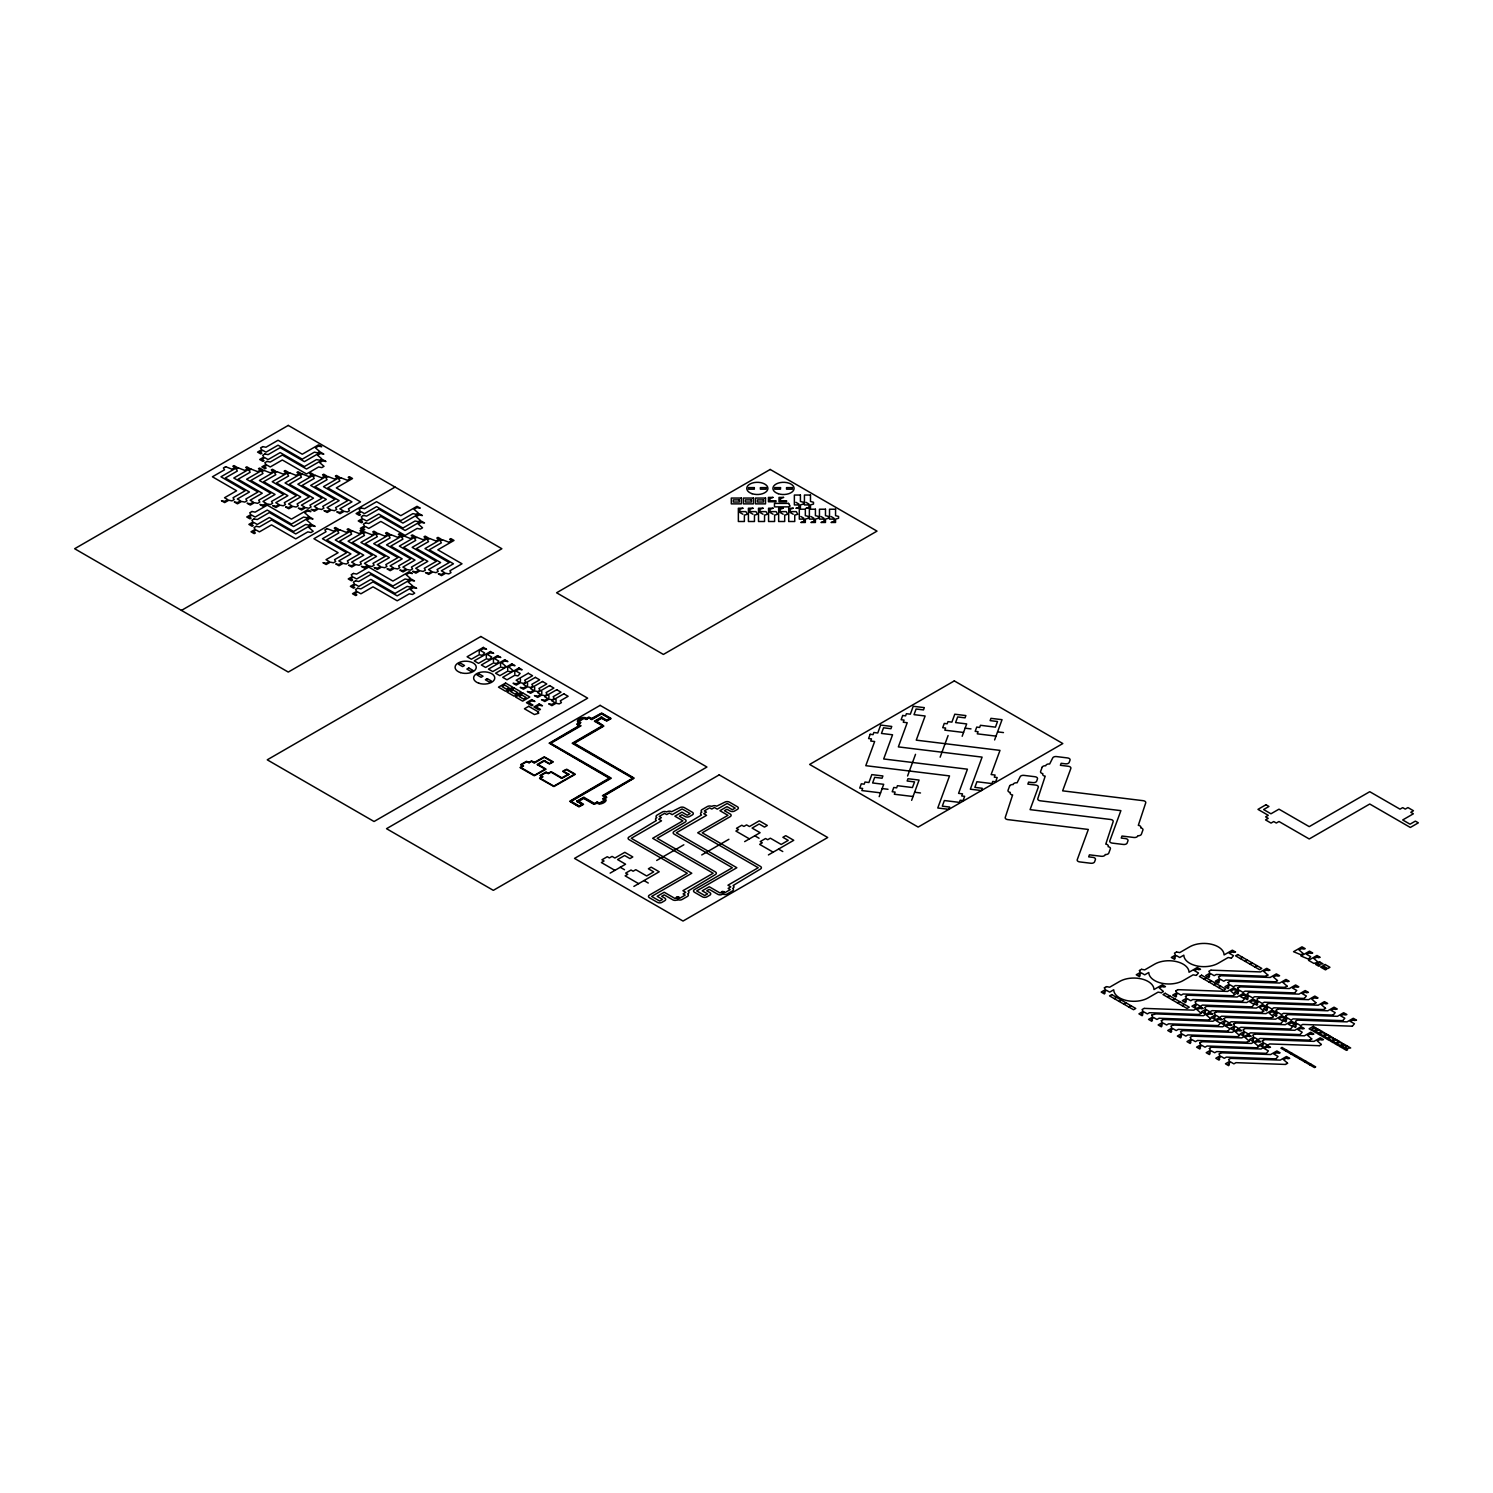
<?xml version="1.0" encoding="UTF-8"?>
<svg xmlns="http://www.w3.org/2000/svg" width="1493" height="1493" viewBox="0 0 1493 1493"><rect width="100%" height="100%" fill="white"/><g stroke="black" fill="none" stroke-linecap="round" stroke-linejoin="round"><path stroke-width="1.5" d="M879.172 796.665L883.707 784.31L872.621 782.967L874.674 777.33L882.064 778.226L882.904 775.968L871.819 774.606L868.926 782.519L864.988 782.033L864.204 784.161L861.293 783.806L859.725 788.08L862.637 788.435L861.853 790.562L880.571 792.858M907.576 775.987L915.526 754.32M911.644 800.323L919.072 780.074L907.987 778.73L907.147 781.007L914.537 781.903L912.466 787.539L897.442 785.691L896.677 787.837L893.766 787.483L892.198 791.738L895.109 792.092L894.326 794.239L913.044 796.515M940.142 757.194L948.092 735.526M962.164 736.273L966.68 723.918L955.595 722.575L957.666 716.939L965.057 717.853L965.878 715.576L954.792 714.214L951.899 722.127L947.962 721.642L947.178 723.769L944.267 723.414L942.718 727.688L945.61 728.043L944.826 730.17L963.545 732.466M994.618 739.931L1002.046 719.682L990.96 718.338L990.12 720.615L997.511 721.511L995.458 727.147L980.434 725.299L979.651 727.446L976.739 727.091L975.172 731.346L978.083 731.701L977.299 733.847L996.018 736.124M676.422 897.144L679.054 897.144M677.561 897.144L679.838 898.189L685.175 895.109L683.085 893.896L685.754 892.347L682.898 890.705L713.169 873.237L652.646 838.301L682.898 820.833L674.892 816.204L681.946 812.136L687.284 815.215L690.121 813.573L682.114 808.945L672.223 814.655L669.368 813.013L666.699 814.562L664.609 813.349L659.253 816.428L661.362 817.641L658.693 819.19L661.53 820.833L631.278 838.301L691.8 873.237L651.639 896.416L659.645 901.044L662.5 899.402L657.163 896.323L664.217 892.254L675.06 898.525L677.915 897.144M677.897 897.498C674.612 899.141 679.67 898.525 679.054 897.461M721.474 891.638L724.105 891.638M722.612 891.638L724.889 892.683L730.226 889.604L728.136 888.391L730.805 886.861L727.949 885.2L758.22 867.732L697.698 832.795L727.949 815.327L719.943 810.699L726.998 806.631L732.335 809.71L735.172 808.068L727.166 803.439L717.275 809.15L714.419 807.508L711.75 809.057L709.642 807.844L704.304 810.923L706.413 812.136L703.744 813.685L706.581 815.327L676.329 832.795L736.851 867.732L696.69 890.929L704.696 895.539L707.551 893.896L702.214 890.817L709.268 886.749L720.111 893.019L722.967 891.638M722.873 892.086C727.054 893.616 717.405 893.038 724.105 891.956M520.777 764.584L526.506 761.281L529.436 762.587M520.217 767.346L522.494 765.984M550.115 743.085L579.993 725.785L577.586 724.385M578.09 721.212L583.819 717.909L586.768 719.215M577.53 723.974L579.825 722.612M540.186 775.371L545.915 772.068L548.845 773.374M545.785 769.362L534.289 775.763L520.255 767.757M539.608 778.133L541.903 776.771M553.007 762.102L549.405 763.987L544.143 761.075L537.629 764.845M562.861 771.079L566.705 769.212L575.104 774.065M603.041 726.046L573.237 743.271L633.387 778.04M610.264 718.786L606.606 720.596L601.474 717.722L594.961 721.474M575.01 774.494L553.922 786.55L539.645 778.506M570.475 801.218L610.264 778.208L550.171 743.495M582.699 804.578L578.873 806.407L570.475 801.573M605.971 797.486L603.676 798.867M605.393 800.248L599.607 803.57L596.733 802.245M633.293 778.469L603.489 795.676L605.971 797.15M543.489 760.702L544.814 760.702M544.721 761.187L543.583 761.187M600.802 717.331L602.127 717.331M602.034 717.816L600.802 717.741M567.471 774.139L568.796 774.139M568.777 774.568L567.527 774.606M576.783 801.088L578.108 801.088M578.015 801.573L576.783 801.498M181.455 610.413L395.066 487.073M586.226 718.898L588.933 717.554L591.751 719.01M591.209 719.309L601.567 713.486L610.338 718.357M528.914 762.27L531.601 760.907L534.438 762.382M533.897 762.68L544.236 756.839L553.026 761.729M548.323 773.075L551.384 771.769L561.835 777.797M561.312 778.096L568.142 774.344M577.436 801.293L584.267 797.523M597.275 802.562L594.195 803.85L583.744 797.841M610.133 873.125L625.586 864.204L617.579 859.576L624.615 855.508L629.953 858.587L632.808 856.945L624.802 852.316L614.892 858.027L612.055 856.385L609.387 857.934L607.278 856.721L601.94 859.8L604.049 861.013L601.38 862.543L614.892 870.363M656.696 860.453L683.831 844.795M633.872 886.413L659.215 871.781L651.209 867.153L648.373 868.795L653.71 871.875L646.656 875.962L635.794 869.691L633.125 871.221L631.035 870.008L625.679 873.088L627.788 874.301L625.119 875.85L638.649 883.669M701.747 854.948L728.883 839.29M744.652 841.623L760.105 832.702L752.099 828.092L759.153 824.005L764.491 827.103L767.327 825.461L759.321 820.833L749.43 826.543L746.575 824.901L743.906 826.431L741.816 825.218L736.478 828.316L738.568 829.529L735.9 831.06L749.43 838.879M677.747 899.588L677.337 899.831A3.191 1.848 0 0 1 672.802 899.831L664.217 894.867L661.679 896.323L664.758 898.095A3.191 1.848 0 0 1 664.758 900.708L661.922 902.351A3.191 1.848 0 0 1 657.387 902.351L649.38 897.722A3.191 1.848 0 0 1 649.38 895.128L687.284 873.237L629.02 839.607A3.191 1.848 0 0 1 629.02 836.994L656.435 820.497A3.191 1.848 0 0 1 656.435 817.884L656.845 817.641A3.191 1.848 0 0 1 656.995 815.122L662.332 812.043A3.191 1.848 0 0 1 666.699 811.949L667.11 811.707A3.191 1.848 0 0 1 671.626 811.707L679.856 807.638A3.191 1.848 0 0 1 684.373 807.638L692.379 812.267A3.191 1.848 0 0 1 692.379 814.879L689.542 816.522A3.191 1.848 0 0 1 685.026 816.522L681.946 814.749L679.408 816.204L685.156 819.526A3.191 1.848 0 0 1 685.156 822.139L657.163 838.301L715.427 871.931A3.191 1.848 0 0 1 715.427 874.543L688.012 891.041A3.191 1.848 0 0 1 688.012 893.654L687.601 893.896A3.191 1.848 0 0 1 687.433 896.416L682.096 899.495A3.191 1.848 0 0 1 677.747 899.588L677.729 896.976M768.41 854.929L793.753 840.298L785.747 835.669L782.892 837.312L788.229 840.391L781.194 844.459L770.332 838.189L767.663 839.738L765.554 838.525L760.217 841.604L762.307 842.817L759.638 844.366L773.169 852.167M722.799 894.083L722.369 894.326A3.191 1.848 0 0 1 717.853 894.326L709.268 889.361L706.73 890.817L709.81 892.59A3.191 1.848 0 0 1 709.81 895.203L706.954 896.845A3.191 1.848 0 0 1 702.438 896.845L694.432 892.235A3.191 1.848 0 0 1 694.432 889.623L732.335 867.732L674.071 834.102A3.191 1.848 0 0 1 674.071 831.489L701.486 814.991A3.191 1.848 0 0 1 701.486 812.379L701.897 812.136A3.191 1.848 0 0 1 702.046 809.617L707.383 806.537A3.191 1.848 0 0 1 711.75 806.444L712.161 806.201A3.191 1.848 0 0 1 716.677 806.201L724.907 802.133A3.191 1.848 0 0 1 729.424 802.133L737.43 806.761A3.191 1.848 0 0 1 737.43 809.374L734.593 811.016A3.191 1.848 0 0 1 730.077 811.016L726.998 809.243L724.46 810.699L730.208 814.021A3.191 1.848 0 0 1 730.208 816.634L702.214 832.795L760.478 866.425A3.191 1.848 0 0 1 760.478 869.038L733.063 885.554A3.191 1.848 0 0 1 733.063 888.167L732.652 888.391A3.191 1.848 0 0 1 732.484 890.91L727.147 893.99A3.191 1.848 0 0 1 722.799 894.083L722.705 891.433M1104.391 987.787L1106.388 986.63M1139.439 970.469L1141.436 969.312M1176.465 952.011L1174.487 953.15L1175.476 955.053L1171.296 957.461L1174.506 959.308L1175.159 958.338A1.866 1.082 0 0 0 1174.039 957.685L1176.54 955.669L1179.75 957.517L1183.818 955.165A20.137 11.627 0 0 0 1196.341 965.803A20.137 11.627 0 0 0 1218.195 963.265L1228.16 957.517L1231.221 958.095M1114.319 998.63L1116.521 997.361M1119.134 1001.411L1121.336 1000.142M1123.93 1004.192L1126.151 1002.904M1128.745 1006.954L1130.947 1005.685M1161.349 992.714L1163.346 991.557M1196.397 975.396L1198.468 972.969L1194.195 970.506L1197.703 969.069A1.866 1.082 0 0 0 1198.823 969.722L1200.503 969.33L1197.311 967.483L1189.044 972.242A20.137 11.627 0 0 0 1176.521 961.604A20.137 11.627 0 0 0 1154.668 964.142L1144.702 969.89L1141.641 969.312M1144.105 1008.391L1142.108 1009.548L1143.097 1011.433L1138.916 1013.859L1142.126 1015.707L1142.78 1014.736A1.866 1.082 0 0 0 1141.66 1014.083L1144.161 1012.049L1147.37 1013.896L1149.423 1012.721L1198.86 1014.475M1210.879 970.17L1208.882 971.308L1209.89 973.212L1205.709 975.62L1208.901 977.467L1209.573 976.497A1.866 1.082 0 0 0 1208.453 975.862L1210.954 973.828L1214.164 975.675L1216.216 974.5L1265.635 976.254M1231.445 958.095L1233.498 955.669L1229.224 953.206L1232.751 951.75A1.866 1.082 0 0 0 1233.871 952.403L1235.551 952.011L1232.341 950.164L1224.092 954.923A20.137 11.627 0 0 0 1211.57 944.285A20.137 11.627 0 0 0 1189.716 946.823L1179.75 952.59L1176.689 952.011M1175.868 990.829L1177.865 989.672M1167.806 997.343L1170.027 996.074M1204.198 979.24L1206.4 977.971M1240.347 958.599L1242.549 957.312M1172.621 1000.123L1174.823 998.836M1151.719 1015.091L1155.918 1013.896L1203.358 1015.707L1209.591 1012.105L1212.783 1013.952L1211.103 1014.344A1.866 1.082 0 0 1 1209.983 1013.691L1206.475 1015.147L1210.674 1018.749M1208.994 982.021L1211.196 980.733M1220.49 975.713L1218.512 976.87L1219.501 978.755L1215.321 981.181L1218.531 983.029L1219.184 982.058A1.866 1.082 0 0 0 1218.064 981.405L1220.565 979.371L1223.775 981.218L1225.828 980.043L1275.246 981.797M1245.162 961.361L1247.364 960.092M1185.479 996.372L1187.476 995.215M1177.417 1002.885L1179.638 1001.616M1213.809 984.783L1216.011 983.514M1249.958 964.142L1252.16 962.873M1182.232 1005.666L1184.434 1004.397M1161.33 1020.652L1163.327 1019.495M1218.605 987.564L1220.807 986.294M1228.123 982.413L1230.101 981.274M1254.773 966.923L1256.975 965.635M1172.938 1025.038L1170.941 1026.195L1171.93 1028.08L1167.75 1030.506L1170.96 1032.354L1171.632 1031.383A1.866 1.082 0 0 0 1170.512 1030.73L1173.013 1028.696L1176.204 1030.562L1178.257 1029.368L1227.694 1031.122M1237.734 987.974L1239.713 986.817M1206.699 1006.319L1204.72 1007.476L1205.709 1009.361L1201.529 1011.769L1204.72 1013.635L1205.392 1012.646A1.866 1.082 0 0 0 1204.272 1012.011L1206.773 1009.977L1209.983 1011.825L1212.036 1010.649L1261.454 1012.403M1301.094 954.736L1303.09 953.598M1199.066 1014.475L1201.063 1013.336M1265.859 976.254L1267.856 975.097M1232.845 995.756L1234.823 994.599M1182.549 1030.599L1180.552 1031.738L1181.542 1033.641L1177.361 1036.049L1180.571 1037.896L1181.243 1036.926A1.866 1.082 0 0 0 1180.123 1036.291L1182.624 1034.257L1185.815 1036.105L1187.868 1034.91L1237.305 1036.683M1249.342 992.36L1247.346 993.517L1248.335 995.402L1244.154 997.828L1247.364 999.675L1248.017 998.705A1.866 1.082 0 0 0 1246.898 998.052L1249.398 996.018L1252.608 997.865L1254.661 996.689L1304.098 998.444M1214.332 1013.019L1216.31 1011.862M1308.577 959.066L1310.63 956.64L1306.356 954.176L1309.884 952.721A1.866 1.082 0 0 0 1311.003 953.374L1312.683 952.982L1309.473 951.134L1301.019 956.024L1308.353 959.066M1208.677 1020.036L1210.674 1018.879M1275.47 981.797L1277.467 980.64M1242.456 1001.299L1244.509 998.873L1240.235 996.41L1243.762 994.973A1.866 1.082 0 0 0 1244.882 995.607L1246.562 995.234L1243.352 993.386L1237.118 996.988L1187.7 995.215M1318.039 962.22L1313.84 963.414L1308.503 960.335L1316.957 955.445L1320.148 957.312L1318.468 957.685A1.866 1.082 0 0 1 1317.349 957.05L1313.84 958.487L1318.039 962.108M1192.16 1036.142L1190.164 1037.299L1191.153 1039.184L1186.972 1041.61L1190.182 1043.458L1190.854 1042.487A1.866 1.082 0 0 0 1189.734 1041.834L1192.235 1039.8L1195.426 1041.647L1197.479 1040.472L1246.916 1042.226M1258.954 997.921L1256.957 999.06L1257.946 1000.963L1253.765 1003.371L1256.975 1005.218L1257.629 1004.248A1.866 1.082 0 0 0 1256.509 1003.595L1259.01 1001.579L1262.22 1003.427L1264.272 1002.232L1313.709 1004.005M1223.943 1018.562L1225.921 1017.424M1218.288 1025.579L1220.36 1023.153L1216.086 1020.689L1219.594 1019.252A1.866 1.082 0 0 0 1220.714 1019.887L1222.394 1019.514L1219.202 1017.647L1212.969 1021.249L1163.532 1019.495M1285.081 987.358L1287.078 986.201M1252.067 1006.861L1254.12 1004.434L1249.846 1001.952L1253.373 1000.515A1.866 1.082 0 0 0 1254.493 1001.168L1256.173 1000.777L1252.963 998.929L1246.73 1002.531L1197.311 1000.777L1195.091 1001.915L1196.098 1003.819L1191.918 1006.226L1195.109 1008.074L1195.781 1007.103A1.866 1.082 0 0 0 1194.661 1006.45L1197.162 1004.434L1200.372 1006.282L1202.425 1005.088L1251.843 1006.861M1199.775 1042.842L1201.772 1041.685M1266.568 1004.621L1268.565 1003.464M1233.554 1024.123L1235.551 1022.966M1227.899 1031.122L1229.971 1028.696L1225.697 1026.232L1229.206 1024.795A1.866 1.082 0 0 0 1230.325 1025.448L1232.005 1025.056L1228.814 1023.209L1222.58 1026.811L1173.143 1025.038M1294.692 992.901L1296.764 990.475L1292.49 988.011L1295.999 986.556A1.866 1.082 0 0 0 1297.118 987.209L1298.798 986.817L1295.607 984.969L1289.373 988.571L1239.937 986.817M1261.678 1012.403L1263.675 1011.246M1209.386 1048.403L1211.383 1047.246M1276.179 1010.164L1278.176 1009.007M1237.51 1036.683L1239.507 1035.526M1304.303 998.444L1306.375 996.018L1302.101 993.554L1305.61 992.117A1.866 1.082 0 0 0 1306.73 992.752L1308.409 992.378L1305.218 990.531L1298.985 994.133L1249.548 992.36M1271.29 1017.946L1273.286 1016.808M1220.994 1052.789L1218.997 1053.946L1220.005 1055.831L1215.825 1058.257L1219.016 1060.105L1219.688 1059.134A1.866 1.082 0 0 0 1218.568 1058.481L1221.069 1056.447L1224.279 1058.294L1226.313 1057.119L1275.75 1058.873M1285.79 1015.707L1287.787 1014.568M1254.773 1034.07L1252.776 1035.209L1253.765 1037.112L1249.585 1039.52L1252.795 1041.368L1253.467 1040.397A1.866 1.082 0 0 0 1252.328 1039.763L1254.829 1037.728L1258.039 1039.576L1260.092 1038.4L1309.529 1040.154M1247.122 1042.226L1249.118 1041.069M1313.915 1004.005L1315.912 1002.848M1280.901 1023.507L1282.954 1021.081L1278.699 1018.618L1282.207 1017.162A1.866 1.082 0 0 0 1283.327 1017.815L1285.006 1017.424L1281.796 1015.576L1275.563 1019.178L1226.145 1017.424M1230.605 1058.35L1228.608 1059.489L1229.616 1061.392L1225.436 1063.8L1228.627 1065.647L1229.299 1064.677A1.866 1.082 0 0 0 1228.179 1064.024L1230.68 1062.008L1233.89 1063.856L1235.943 1062.661L1285.361 1064.434M1262.387 1040.77L1264.384 1039.613M1256.733 1047.769L1258.73 1046.63M1323.526 1009.548L1325.523 1008.391M1290.512 1029.05L1292.583 1026.624L1288.31 1024.161L1291.818 1022.724A1.866 1.082 0 0 0 1292.938 1023.358L1294.618 1022.985L1291.426 1021.137L1285.193 1024.721L1235.756 1022.966M1333.137 1015.091L1335.209 1012.665L1330.935 1010.201L1334.443 1008.764A1.866 1.082 0 0 0 1335.563 1009.417L1337.243 1009.025L1334.051 1007.178L1327.818 1010.78L1278.381 1009.007M1300.123 1034.593L1302.195 1032.167L1297.921 1029.703L1301.429 1028.266A1.866 1.082 0 0 0 1302.549 1028.92L1304.229 1028.528L1301.038 1026.68L1294.804 1030.282L1245.367 1028.509L1243.165 1029.666L1244.154 1031.551L1239.974 1033.977L1243.184 1035.825L1243.837 1034.854A1.866 1.082 0 0 0 1242.717 1034.201L1245.218 1032.167L1248.428 1034.033L1250.481 1032.839L1299.918 1034.593M1285.66 1050.941L1286.835 1050.251M1275.955 1058.873L1278.027 1056.447L1273.753 1053.983L1277.28 1052.546A1.866 1.082 0 0 0 1278.4 1053.181L1280.08 1052.808L1276.87 1050.96L1270.636 1054.543L1221.218 1052.789M1342.748 1020.652L1344.82 1018.226L1340.546 1015.763L1344.055 1014.307A1.866 1.082 0 0 0 1345.174 1014.96L1346.873 1014.568L1343.663 1012.721L1337.429 1016.322L1287.992 1014.568M1309.734 1040.154L1311.731 1038.997M1290.475 1053.703L1291.65 1053.032M1295.271 1056.484L1296.447 1055.812M1285.585 1064.434L1287.563 1063.277M1352.359 1026.195L1354.431 1023.769L1350.157 1021.305L1353.666 1019.868A1.866 1.082 0 0 0 1354.786 1020.503L1356.484 1020.13L1353.274 1018.282L1347.041 1021.865L1297.604 1020.111L1295.401 1021.268L1296.391 1023.153L1292.21 1025.579L1295.42 1027.427L1296.092 1026.456A1.866 1.082 0 0 0 1294.972 1025.803L1297.473 1023.769L1300.664 1025.616L1302.717 1024.441L1352.154 1026.195M1319.345 1045.697L1321.342 1044.559M1300.086 1059.265L1301.261 1058.574M1304.882 1062.027L1306.058 1061.355M1309.697 1064.808L1310.873 1064.136M722.743 892.105L721.548 892.049M677.393 897.386L676.478 897.517M965.113 728.192L971.01 728.901M997.585 731.85L1003.464 732.578M914.612 792.242L920.49 792.97M882.139 788.565L888.018 789.293M831.022 516.485L834.046 518.239M805.94 502.301L808.963 504.055M820.945 516.485L823.968 518.239M795.881 502.301L798.904 504.055M810.886 516.485L813.909 518.239M800.808 516.485L803.831 518.239M790.208 512.491L793.231 514.227M780.148 512.491L783.172 514.227M770.071 512.491L773.094 514.227M760.012 512.491L763.035 514.227M749.934 512.491L752.957 514.227M739.875 512.491L742.879 514.227M1303.09 953.467L1298.891 949.847L1302.4 948.41A1.866 1.082 0 0 0 1303.52 949.063L1305.199 948.671L1302.008 946.823L1293.554 951.694L1300.888 954.736M1267.856 974.985L1263.638 971.364L1267.165 969.909A1.866 1.082 0 0 0 1268.285 970.562L1269.964 970.17L1266.755 968.322L1260.521 971.924L1211.103 970.17M1277.467 980.528L1273.249 976.907L1276.776 975.47A1.866 1.082 0 0 0 1277.896 976.105L1279.576 975.731L1276.366 973.884L1270.132 977.467L1220.714 975.713M1287.078 986.071L1282.879 982.45L1286.387 981.013A1.866 1.082 0 0 0 1287.507 981.666L1289.187 981.274L1285.977 979.427L1279.744 983.029L1230.325 981.274M1315.912 1002.717L1311.712 999.116L1315.221 997.66A1.866 1.082 0 0 0 1316.341 998.313L1318.02 997.921L1314.829 996.074L1308.596 999.675L1259.159 997.921M1325.523 1008.279L1321.324 1004.658L1324.832 1003.221A1.866 1.082 0 0 0 1325.952 1003.856L1327.632 1003.483L1324.44 1001.616L1318.207 1005.218L1268.77 1003.464M1284.857 987.358L1235.439 985.585L1233.386 986.78L1230.176 984.932L1227.675 986.948A1.866 1.082 0 0 1 1228.795 987.601L1228.142 988.571L1224.932 986.724L1229.112 984.316L1228.123 982.543M1294.468 992.901L1245.05 991.147L1242.997 992.322L1239.787 990.475L1237.286 992.509A1.866 1.082 0 0 1 1238.406 993.144L1237.753 994.114L1234.543 992.266L1238.723 989.859L1237.734 988.086M1323.321 1009.548L1273.884 1007.794L1271.831 1008.969L1268.621 1007.122L1266.139 1009.156A1.866 1.082 0 0 1 1267.258 1009.791L1266.587 1010.78L1263.377 1008.913L1267.557 1006.506L1266.568 1004.733M1332.932 1015.091L1283.495 1013.336L1281.442 1014.531L1278.251 1012.665L1275.75 1014.699A1.866 1.082 0 0 1 1276.87 1015.352L1276.198 1016.322L1272.988 1014.475L1277.168 1012.049L1276.179 1010.294M1342.543 1020.652L1293.106 1018.879L1291.053 1020.074L1287.862 1018.226L1285.361 1020.26A1.866 1.082 0 0 1 1286.481 1020.895L1285.809 1021.865L1282.599 1020.018L1286.779 1017.61L1285.79 1015.837M1234.823 994.487L1230.624 990.867L1234.151 989.411A1.866 1.082 0 0 0 1235.271 990.064L1236.95 989.672L1233.741 987.825L1227.507 991.427L1178.089 989.672M1263.675 1011.134L1259.457 1007.514L1262.985 1006.058A1.866 1.082 0 0 0 1264.104 1006.711L1265.784 1006.338L1262.574 1004.472L1256.341 1008.074L1206.923 1006.319M1273.286 1016.677L1269.087 1013.056L1272.596 1011.619A1.866 1.082 0 0 0 1273.716 1012.273L1275.395 1011.881L1272.185 1010.033L1265.952 1013.635L1216.534 1011.862M1311.731 1038.885L1307.532 1035.265L1311.041 1033.809A1.866 1.082 0 0 0 1312.16 1034.462L1313.84 1034.07L1310.649 1032.223L1304.415 1035.825L1254.978 1034.07M1321.342 1044.428L1317.143 1040.808L1320.652 1039.371A1.866 1.082 0 0 0 1321.772 1040.005L1323.451 1039.632L1320.26 1037.784L1314.027 1041.368L1264.59 1039.613M1232.621 995.756L1183.202 994.002L1181.15 995.178L1177.94 993.33L1175.439 995.364A1.866 1.082 0 0 1 1176.559 995.999L1175.887 996.969L1172.696 995.122L1176.876 992.714L1175.868 990.941M1242.232 1001.299L1192.814 999.545L1190.761 1000.721L1187.551 998.873L1185.05 1000.907A1.866 1.082 0 0 1 1186.17 1001.56L1185.498 1002.531L1182.307 1000.683L1186.487 998.257L1185.479 996.503M1271.066 1017.946L1221.647 1016.192L1219.594 1017.386L1216.384 1015.52L1213.884 1017.554A1.866 1.082 0 0 1 1215.003 1018.207L1214.35 1019.178L1211.14 1017.33L1215.321 1014.904L1214.332 1013.15M1280.677 1023.507L1231.258 1021.735L1229.206 1022.929L1225.996 1021.081L1223.495 1023.116A1.866 1.082 0 0 1 1224.615 1023.75L1223.961 1024.721L1220.751 1022.873L1224.932 1020.465L1223.943 1018.693M1290.288 1029.05L1240.87 1027.296L1238.817 1028.472L1235.607 1026.624L1233.106 1028.658A1.866 1.082 0 0 1 1234.226 1029.312L1233.573 1030.282L1230.363 1028.416L1234.543 1026.008L1233.554 1024.235M1319.14 1045.697L1269.703 1043.943L1267.65 1045.119L1264.459 1043.271L1261.958 1045.305A1.866 1.082 0 0 1 1263.078 1045.958L1262.406 1046.929L1259.196 1045.081L1263.377 1042.655L1262.387 1040.882M1196.173 975.396L1193.112 974.836L1183.147 980.584A20.137 11.627 0 0 1 1161.293 983.122A20.137 11.627 0 0 1 1148.77 972.484L1144.702 974.836L1141.492 972.969L1138.991 975.004A1.866 1.082 0 0 1 1140.111 975.657L1139.458 976.627L1136.248 974.78L1140.428 972.354L1139.439 970.599M1163.346 991.445L1159.147 987.825L1162.655 986.388A1.866 1.082 0 0 0 1163.775 987.022L1165.454 986.649L1162.263 984.783L1153.996 989.56A20.137 11.627 0 0 0 1141.473 978.904A20.137 11.627 0 0 0 1119.619 981.461L1109.654 987.209L1106.593 986.63M1201.063 1013.206L1196.863 1009.585L1200.372 1008.148A1.866 1.082 0 0 0 1201.492 1008.783L1203.171 1008.41L1199.98 1006.562L1193.747 1010.164L1144.31 1008.391M1239.507 1035.395L1235.308 1031.794L1238.817 1030.338A1.866 1.082 0 0 0 1239.937 1030.991L1241.635 1030.599L1238.425 1028.752L1232.192 1032.354L1182.755 1030.599M1249.118 1040.957L1244.919 1037.336L1248.428 1035.899A1.866 1.082 0 0 0 1249.548 1036.534L1251.246 1036.161L1248.036 1034.313L1241.803 1037.896L1192.366 1036.142M1258.73 1046.5L1254.531 1042.879L1258.039 1041.442A1.866 1.082 0 0 0 1259.178 1042.095L1260.857 1041.703L1257.647 1039.856L1251.414 1043.458L1201.977 1041.685M1287.563 1063.147L1283.364 1059.526L1286.891 1058.089A1.866 1.082 0 0 0 1288.011 1058.742L1289.691 1058.35L1286.481 1056.503L1280.247 1060.105L1230.829 1058.35M1161.143 992.714L1158.083 992.136L1148.098 997.903A20.137 11.627 0 0 1 1126.245 1000.441A20.137 11.627 0 0 1 1113.722 989.784L1109.654 992.136L1106.462 990.288L1103.962 992.322A1.866 1.082 0 0 1 1105.081 992.976L1104.409 993.946L1101.199 992.08L1105.38 989.672L1104.391 987.899M1208.472 1020.036L1159.035 1018.263L1156.982 1019.458L1153.772 1017.61L1151.271 1019.626A1.866 1.082 0 0 1 1152.409 1020.279L1151.738 1021.249L1148.528 1019.402L1152.708 1016.994L1151.719 1015.221M1218.083 1025.579L1168.646 1023.825L1166.593 1025L1163.402 1023.153L1160.901 1025.187A1.866 1.082 0 0 1 1162.021 1025.822L1161.349 1026.811L1158.139 1024.945L1162.319 1022.537L1161.33 1020.764M1256.527 1047.769L1207.09 1046.014L1205.038 1047.209L1201.846 1045.361L1199.346 1047.377A1.866 1.082 0 0 1 1200.465 1048.03L1199.793 1049L1196.584 1047.153L1200.783 1044.727L1199.775 1042.972M1211.588 1047.246L1261.025 1049L1267.258 1045.399L1270.468 1047.246L1268.789 1047.638A1.866 1.082 0 0 1 1267.669 1046.985L1264.142 1048.441L1268.415 1050.904L1266.344 1053.33L1216.702 1051.576L1214.667 1052.752L1211.458 1050.904L1208.957 1052.938A1.866 1.082 0 0 1 1210.076 1053.573L1209.405 1054.543L1206.195 1052.696L1210.394 1050.288L1209.386 1048.515M595.483 721.175L603.116 725.617M580.348 722.911L578.127 721.604M778.525 849.088L782.78 851.533M754.786 835.781L759.041 838.245M562.936 771.508L567.825 774.344M603.135 798.55L605.393 799.893M538.171 764.528L545.803 768.988M542.444 777.069L540.205 775.763M523.035 766.282L520.777 764.939M577.754 801.293L582.718 804.204M644.006 880.571L648.261 883.035M620.248 867.265L624.503 869.728M556.031 699.582L556.031 702.046M548.901 695.458L548.901 697.94M541.791 691.352L541.791 693.816M534.662 687.247L534.662 689.71M527.552 683.141L527.552 685.604M520.422 679.016L520.422 681.499M514.805 671.57L514.805 674.034M507.695 667.464L507.695 669.928M500.566 663.359L500.566 665.822M493.455 659.234L493.455 661.716M486.326 655.128L486.326 657.592M479.216 651.023L479.216 653.486M549.312 743.159L609.2 778.208L569.673 801.293L579.004 806.873L583.539 804.335L578.817 801.293L583.744 798.456L593.785 804.223L597.275 803.178C600.018 806.033 609.555 800.584 604.74 798.867L606.793 797.355L604.572 795.676L634.189 778.114L574.301 743.271L603.863 726.083L596.547 721.175L601.474 718.338L606.755 721.044L611.16 718.562L601.698 713.038L591.751 718.394L588.839 717.107L586.226 718.282C583.875 715.558 573.76 720.447 578.761 722.612L576.709 724.18L578.929 725.785L549.312 743.159M870.158 734.276L868.59 738.55L871.483 738.904L870.718 741.032L874.655 741.517L865.791 765.685L949.529 775.912L937.772 807.993L948.857 809.355L949.697 807.078L942.307 806.164L944.36 800.547L959.383 802.376L960.167 800.248L963.078 800.603L964.646 796.329L961.735 795.974L962.518 793.847L958.581 793.362L967.427 769.194L883.688 758.967L892.553 734.78L881.467 733.436L883.539 727.8L890.929 728.715L891.75 726.438L880.665 725.075L877.772 732.988L873.834 732.503L873.05 734.631L870.158 734.276M902.705 715.483L901.137 719.738L904.049 720.093L903.265 722.239L907.203 722.724L898.357 746.892L982.095 757.119L970.338 789.2L981.424 790.543L982.245 788.267L974.873 787.371L976.926 781.735L991.949 783.582L992.733 781.436L995.644 781.791L997.193 777.536L994.301 777.181L995.085 775.035L991.128 774.568L999.993 750.382L916.254 740.155L925.119 715.987L914.033 714.643L916.086 709.007L923.476 709.903L924.316 707.626L913.231 706.282L910.338 714.177L906.4 713.71L905.616 715.838L902.705 715.483M1009.604 786.009L1008.036 790.264A3.191 1.848 0 0 0 1010.294 792.428L1010.164 792.764A3.191 1.848 0 0 0 1012.627 794.948L1005.256 817.418A3.191 1.848 0 0 0 1007.719 819.601L1088.322 829.455L1077.237 859.725A3.191 1.848 0 0 0 1079.7 861.909L1090.786 863.253A3.191 1.848 0 0 0 1094.574 861.834L1095.414 859.557A3.191 1.848 0 0 0 1092.951 857.374L1088.677 856.851L1089.423 854.836L1101.311 856.291A3.191 1.848 0 0 0 1105.1 854.854L1105.231 854.537A3.191 1.848 0 0 0 1108.795 853.082L1110.363 848.826A3.191 1.848 0 0 0 1108.105 846.662L1108.235 846.326A3.191 1.848 0 0 0 1105.772 844.142L1113.143 821.673A3.191 1.848 0 0 0 1110.68 819.489L1030.077 809.635L1038.27 787.278A3.191 1.848 0 0 0 1035.806 785.094L1027.856 784.124L1028.584 782.108L1032.857 782.612A3.191 1.848 0 0 0 1036.646 781.194L1037.467 778.917A3.191 1.848 0 0 0 1035.004 776.733L1023.918 775.371A3.191 1.848 0 0 0 1020.13 776.808L1017.088 782.799A3.191 1.848 0 0 0 1013.299 784.236L1013.168 784.553A3.191 1.848 0 0 0 1009.604 786.009M1042.17 767.215L1040.602 771.47A3.191 1.848 0 0 0 1042.842 773.635L1042.73 773.953A3.191 1.848 0 0 0 1045.193 776.155L1037.822 798.606A3.191 1.848 0 0 0 1040.285 800.808L1120.888 810.643L1109.803 840.914A3.191 1.848 0 0 0 1112.266 843.116L1123.352 844.459A3.191 1.848 0 0 0 1127.14 843.041L1127.961 840.764A3.191 1.848 0 0 0 1125.498 838.581L1121.243 838.058L1121.99 836.043L1133.878 837.48A3.191 1.848 0 0 0 1137.666 836.061L1137.797 835.725A3.191 1.848 0 0 0 1141.361 834.288L1142.91 830.015A3.191 1.848 0 0 0 1140.671 827.869L1140.801 827.533A3.191 1.848 0 0 0 1138.319 825.349L1145.71 802.879A3.191 1.848 0 0 0 1143.246 800.696L1062.643 790.842L1070.836 768.484A3.191 1.848 0 0 0 1068.372 766.282L1060.403 765.312L1061.15 763.296L1065.405 763.819A3.191 1.848 0 0 0 1069.193 762.4L1070.033 760.124A3.191 1.848 0 0 0 1067.57 757.94L1056.484 756.578A3.191 1.848 0 0 0 1052.696 757.996L1049.654 764.005A3.191 1.848 0 0 0 1045.846 765.424L1045.735 765.76A3.191 1.848 0 0 0 1042.17 767.215M288.261 425.412L74.65 548.733L288.261 672.074L501.872 548.733L288.261 425.412M225.63 466.693L223.409 467.981L224.529 469.81L212.417 476.79L236.622 490.768L224.529 497.748L227.72 499.614L224.752 501.331L221.468 500.752L224.659 502.6L228.784 500.23L231.956 500.864L234.177 499.576L233.057 497.748L245.169 490.768L220.964 476.79L237.2 467.421L233.99 465.573L232.833 466.245L234.961 467.477L231.994 469.194L225.63 466.693M262.787 446.612L260.584 447.881L261.686 449.71L257.543 452.099L260.752 453.947L261.91 453.275L259.782 452.043L262.749 450.326L265.959 452.174L278.053 445.194L302.258 459.172L314.37 452.174L317.542 452.808L319.745 451.539L315.434 447.863L318.42 446.146L321.704 446.706L318.494 444.858L302.258 454.227L278.053 440.248L265.959 447.247L262.787 446.612M238.432 467.925L236.23 469.213L237.331 471.041L225.238 478.021L249.443 491.999L237.331 498.998L240.541 500.846L237.574 502.562L234.27 501.984L237.48 503.832L241.605 501.461L244.777 502.096L246.98 500.827L245.878 498.998L257.99 491.999L233.785 478.021L250.003 468.653L246.812 466.805L245.654 467.477L247.782 468.709L244.815 470.426L238.432 467.925M264.914 454.003L262.712 455.272L263.813 457.101L259.689 459.489L262.899 461.337L264.056 460.665L261.91 459.433L264.877 457.716L268.087 459.583L280.199 452.584L304.404 466.562L316.497 459.583L319.67 460.217L321.891 458.93L317.58 455.253L320.547 453.536L323.832 454.115L320.64 452.248L304.404 461.636L280.199 447.657L268.087 454.637L264.914 454.003M251.253 469.157L249.051 470.444L250.152 472.273L238.04 479.253L262.264 493.231L250.152 500.23L253.362 502.077L250.376 503.794L247.091 503.216L250.301 505.082L254.426 502.693L257.598 503.328L259.801 502.059L258.7 500.23L270.793 493.231L246.588 479.253L262.824 469.884L259.614 468.037L258.457 468.709L260.603 469.94L257.636 471.657L251.253 469.157M267.06 461.412L264.84 462.681L265.959 464.51L261.816 466.898L265.026 468.746L266.183 468.074L264.056 466.842L267.023 465.125L270.233 466.973L282.326 459.993L306.532 473.972L318.644 466.973L321.816 467.608L324.018 466.339L319.707 462.662L322.675 460.945L325.978 461.505L322.768 459.657L306.532 469.026L282.326 455.048L270.233 462.046L267.06 461.412M264.074 470.407L261.872 471.676L262.973 473.505L250.861 480.485L275.067 494.463L262.973 501.461L266.165 503.309L263.197 505.026L259.913 504.466L263.104 506.314L267.247 503.925L270.42 504.559L272.622 503.29L271.521 501.461L283.614 494.463L259.409 480.485L275.645 471.116L272.435 469.269L271.278 469.94L273.424 471.172L270.438 472.889L264.074 470.407M276.896 471.639L274.675 472.908L275.794 474.737L263.682 481.716L287.888 495.695L275.794 502.693L278.986 504.541L276.018 506.258L272.715 505.698L275.925 507.545L280.049 505.157L283.222 505.791L285.443 504.522L284.323 502.693L296.435 495.695L272.23 481.716L288.466 472.348L285.256 470.5L284.099 471.172L286.227 472.404L283.259 474.121L276.896 471.639M289.698 472.87L287.496 474.139L288.597 475.968L276.504 482.948L300.709 496.926L288.597 503.925L291.807 505.772L288.84 507.489L285.536 506.929L288.746 508.777L292.871 506.388L296.043 507.023L298.245 505.754L297.144 503.925L309.256 496.926L285.051 482.948L301.269 473.58L298.077 471.732L296.92 472.404L299.048 473.636L296.081 475.353L289.698 472.87M302.519 474.102L300.317 475.371L301.418 477.2L289.306 484.199L313.53 498.177L301.418 505.157L304.628 507.004L301.642 508.721L298.357 508.161L301.567 510.009L305.692 507.62L308.864 508.255L311.067 506.985L309.965 505.157L322.059 498.177L297.853 484.199L314.09 474.811L310.88 472.964L309.723 473.636L311.869 474.867L308.902 476.584L302.519 474.102M251.962 511.502L249.76 512.79L250.861 514.618L246.737 516.989L249.947 518.836L251.104 518.183L248.958 516.951L251.925 515.234L255.135 517.082L267.247 510.083L291.452 524.062L303.564 517.082L306.718 517.716L308.939 516.447L304.628 512.752L307.595 511.054L310.88 511.614L307.689 509.766L291.452 519.135L267.247 505.157L255.135 512.136L251.962 511.502M315.34 475.334L313.138 476.603L314.239 478.432L302.127 485.43L326.332 499.409L314.239 506.388L317.43 508.236L314.463 509.953L311.179 509.393L314.37 511.241L318.513 508.852L321.667 509.486L323.888 508.217L322.787 506.388L334.88 499.409L310.675 485.43L326.911 476.043L323.701 474.195L322.544 474.867L324.69 476.099L321.704 477.816L315.34 475.334M254.109 518.911L251.906 520.18L253.008 522.009L248.864 524.398L252.074 526.245L253.231 525.573L251.104 524.342L254.071 522.625L257.281 524.472L269.375 517.492L293.58 531.471L305.692 524.472L308.864 525.107L311.067 523.838L306.756 520.161L309.723 518.444L313.026 519.004L309.816 517.157L293.58 526.525L269.375 512.547L257.281 519.545L254.109 518.911M328.161 476.566L325.941 477.835L327.06 479.664L314.948 486.662L339.154 500.64L327.06 507.62L330.252 509.468L327.284 511.185L323.981 510.625L327.191 512.472L331.315 510.083L334.488 510.718L336.709 509.449L335.589 507.62L347.701 500.64L323.496 486.662L339.732 477.293L336.522 475.427L335.365 476.099L337.493 477.331L334.525 479.048L328.161 476.566M256.236 526.301L254.034 527.589L255.135 529.418L251.011 531.788L254.221 533.636L255.378 532.982L253.231 531.751L256.199 530.034L259.409 531.881L271.521 524.883L295.726 538.861L307.819 531.881L310.992 532.516L313.194 531.247L308.902 527.552L311.869 525.835L315.154 526.413L311.962 524.566L295.726 533.934L271.521 519.956L259.409 526.936L256.236 526.301M340.964 477.797L338.762 479.066L339.863 480.895L327.769 487.894L351.975 501.872L339.863 508.852L343.073 510.699L340.105 512.416L336.802 511.856L340.012 513.704L344.137 511.315L347.309 511.968L349.511 510.681L348.41 508.852L360.522 501.872L336.317 487.894L352.535 478.525L349.343 476.659L348.186 477.331L350.314 478.562L347.346 480.279L340.964 477.797M361.325 508.049L359.122 509.337L360.224 511.166L356.099 513.555L359.29 515.402L360.485 514.712L358.357 513.48L361.287 511.782L364.497 513.629L376.591 506.631L400.815 520.609L412.908 513.629L416.08 514.264L418.283 512.995L413.972 509.318L416.92 507.62L420.242 508.161L417.032 506.314L400.815 515.682L376.591 501.704L364.497 508.702L361.325 508.049M327.116 528.634L324.895 529.903L326.015 531.732L313.903 538.73L338.109 552.709L326.015 559.688L329.207 561.536L326.276 563.234L322.955 562.693L326.146 564.541L330.289 562.152L333.443 562.786L335.664 561.517L334.544 559.688L346.656 552.709L322.451 538.73L338.687 529.362L335.477 527.496L334.283 528.186L336.429 529.418L333.48 531.116L327.116 528.634M363.452 515.458L361.25 516.727L362.351 518.556L358.227 520.945L361.437 522.793L362.631 522.102L360.485 520.87L363.434 519.172L366.625 521.02L378.737 514.04L402.942 528.018L415.054 521.02L418.208 521.673L420.429 520.385L416.118 516.709L419.048 515.01L422.388 515.552L419.178 513.704L402.942 523.091L378.737 509.113L366.625 516.093L363.452 515.458M339.919 529.866L337.717 531.135L338.818 532.964L326.724 539.962L350.93 553.94L338.818 560.92L342.028 562.768L339.098 564.466L335.757 563.925L338.967 565.772L343.091 563.384L346.264 564.037L348.466 562.749L347.365 560.92L359.477 553.94L335.272 539.962L351.49 530.594L348.298 528.727L347.104 529.418L349.231 530.65L346.301 532.348L339.919 529.866M365.598 522.849L363.396 524.136L364.497 525.965L360.354 528.354L363.564 530.202L364.759 529.511L362.631 528.279L365.561 526.581L368.771 528.429L380.864 521.43L405.07 535.408L417.182 528.429L420.354 529.063L422.556 527.794L418.245 524.118L421.194 522.419L424.516 522.961L421.306 521.113L405.07 530.482L380.864 516.503L368.771 523.502L365.598 522.849M352.74 531.097L350.538 532.366L351.639 534.195L339.546 541.194L363.751 555.172L351.639 562.152L354.849 563.999L351.9 565.698L348.578 565.156L351.788 567.004L355.913 564.615L359.085 565.268L361.287 563.981L360.186 562.152L372.298 555.172L348.074 541.194L364.311 531.825L361.119 529.978L359.925 530.65L362.053 531.9L359.122 533.58L352.74 531.097M365.561 532.329L363.359 533.598L364.46 535.446L352.348 542.426L376.553 556.404L364.46 563.384L367.67 565.231L364.721 566.929L361.399 566.388L364.591 568.236L368.734 565.866L371.906 566.5L374.108 565.212L373.007 563.384L385.101 556.404L360.895 542.426L377.132 533.057L373.922 531.209L372.727 531.9L374.874 533.132L371.925 534.811L365.561 532.329M378.382 533.561L376.161 534.849L377.281 536.678L365.169 543.657L389.374 557.635L377.281 564.615L380.472 566.482L377.542 568.161L374.22 567.62L377.412 569.468L381.555 567.097L384.709 567.732L386.93 566.444L385.81 564.615L397.922 557.635L373.717 543.657L389.953 534.289L386.743 532.441L385.549 533.132L387.695 534.363L384.746 536.062L378.382 533.561M391.185 534.793L388.982 536.08L390.084 537.909L377.99 544.889L402.196 558.867L390.084 565.866L393.294 567.713L390.364 569.412L387.023 568.852L390.233 570.699L394.357 568.329L397.53 568.964L399.732 567.695L398.631 565.866L410.743 558.867L386.538 544.889L402.755 535.52L399.564 533.673L398.37 534.363L400.497 535.595L397.567 537.293L391.185 534.793M404.006 536.024L401.804 537.312L402.905 539.141L390.811 546.121L415.017 560.099L402.905 567.097L406.115 568.945L403.166 570.643L399.844 570.083L403.054 571.95L407.178 569.561L410.351 570.195L412.553 568.926L411.452 567.097L423.564 560.099L399.34 546.121L415.577 536.752L412.385 534.905L411.191 535.595L413.318 536.827L410.388 538.525L404.006 536.024M353.449 573.443L351.247 574.712L352.348 576.541L348.224 578.929L351.434 580.777L352.628 580.086L350.482 578.855L353.412 577.156L356.622 579.004L368.734 572.024L392.939 586.002L405.051 579.004L408.205 579.657L410.426 578.37L406.115 574.693L409.045 572.995L412.385 573.536L409.175 571.688L392.939 581.076L368.734 567.097L356.622 574.077L353.449 573.443M416.827 537.275L414.625 538.544L415.726 540.373L403.614 547.352L427.819 561.331L415.726 568.329L418.936 570.177L415.987 571.875L412.665 571.315L415.856 573.181L420 570.793L423.172 571.427L425.374 570.158L424.273 568.329L436.367 561.331L412.161 547.352L428.398 537.984L425.188 536.136L423.993 536.827L426.14 538.059L423.191 539.757L416.827 537.275M355.595 580.833L353.393 582.121L354.494 583.95L350.351 586.32L353.561 588.186L354.755 587.495L352.628 586.264L355.558 584.565L358.768 586.413L370.861 579.415L395.066 593.393L407.178 586.413L410.351 587.048L412.553 585.779L408.242 582.102L411.191 580.404L414.513 580.945L411.303 579.097L395.066 588.466L370.861 574.488L358.768 581.486L355.595 580.833M429.648 538.506L427.427 539.775L428.547 541.604L416.435 548.584L440.64 562.562L428.547 569.561L431.738 571.408L428.808 573.107L425.486 572.566L428.678 574.413L432.821 572.024L435.975 572.659L438.196 571.39L437.076 569.561L449.188 562.562L424.982 548.584L441.219 539.216L438.009 537.368L436.814 538.059L438.961 539.29L436.012 540.989L429.648 538.506M357.723 588.242L355.521 589.511L356.622 591.34L352.497 593.729L355.707 595.576L356.883 594.886L354.755 593.654L357.685 591.956L360.895 593.803L373.007 586.824L397.213 600.802L409.306 593.803L412.479 594.457L414.699 593.169L410.388 589.492L413.318 587.794L416.64 588.335L413.449 586.488L397.213 595.875L373.007 581.897L360.895 588.877L357.723 588.242M442.451 539.738L440.248 541.007L441.349 542.836L429.256 549.816L453.461 563.794L441.349 570.793L444.559 572.64L441.629 574.338L438.289 573.797L441.499 575.645L445.623 573.256L448.796 573.891L450.998 572.621L449.897 570.793L462.009 563.794L437.804 549.816L454.021 540.447L450.83 538.6L449.636 539.29L451.763 540.522L448.833 542.22L442.451 539.738M480.858 636.503L267.247 759.825L374.052 821.505L587.663 698.164L480.858 636.503M770.201 469.455L556.59 592.777L663.396 654.438L877.007 531.116L770.201 469.455M483.34 647.402L467.104 656.771L471.377 659.234L479.216 654.718L482.388 655.352L484.553 652.87L480.279 650.407L483.209 648.709L486.55 649.25L483.34 647.402M460.404 663.135L458.482 664.236L462.587 666.606L464.51 665.505L460.404 663.135M490.469 651.508L474.233 660.876L478.506 663.359L486.326 658.824L489.499 659.477L491.664 656.976L487.409 654.513L490.339 652.814L493.66 653.355L490.469 651.508M468.783 667.968L466.861 669.069L470.948 671.439L472.87 670.32L468.783 667.968M497.58 655.632L481.343 665.001L485.617 667.464L493.455 662.948L496.628 663.583L498.793 661.1L494.519 658.618L497.449 656.92L500.79 657.48L497.58 655.632M478.917 673.828L476.995 674.929L481.101 677.299L483.023 676.18L478.917 673.828M504.709 659.738L488.472 669.107L492.746 671.57L500.566 667.054L503.738 667.688L505.94 666.419L501.648 662.743L504.578 661.044L507.9 661.586L504.709 659.738M511.819 663.844L495.583 673.212L499.856 675.676L507.695 671.159L510.867 671.794L513.069 670.525L508.758 666.848L511.707 665.15L515.029 665.691L511.819 663.844M487.297 678.643L485.356 679.763L489.461 682.133L491.384 681.013L487.297 678.643M518.948 667.95L502.712 677.337L506.985 679.8L514.805 675.265L517.978 675.918L520.161 673.418L515.887 670.954L518.817 669.256L522.139 669.797L518.948 667.95M505.586 683.048L498.475 687.153L505.586 691.259L512.715 687.153L505.586 683.048M504.765 685.138L502.115 686.668L506.426 689.15L509.057 687.638L504.765 685.138M528.261 673.268L516.149 680.248L519.359 682.114L516.41 683.794L513.088 683.253L516.298 685.1L520.422 682.73L523.595 683.365L525.797 682.077L524.696 680.248L532.534 675.732L528.261 673.268M514.133 687.974L507.023 692.08L514.133 696.186L521.262 692.08L514.133 687.974M513.293 690.083L510.662 691.595L514.973 694.096L517.604 692.565L513.293 690.083M535.371 677.374L523.278 684.373L526.469 686.22L523.539 687.918L520.217 687.377L523.408 689.225L527.552 686.836L530.706 687.471L532.926 686.201L531.825 684.373L539.645 679.838L535.371 677.374M522.681 692.901L515.552 697.007L522.681 701.131L529.81 697.007L522.681 692.901M542.5 681.499L530.388 688.478L533.598 690.326L530.668 692.024L527.328 691.483L530.538 693.331L534.662 690.942L537.835 691.576L540.037 690.307L538.936 688.478L546.774 683.962L542.5 681.499M521.841 695.01L519.209 696.54L523.52 699.023L526.152 697.492L521.841 695.01M549.611 685.604L537.517 692.584L540.709 694.432L537.779 696.13L534.457 695.589L537.648 697.436L541.791 695.047L544.945 695.701L547.166 694.413L546.065 692.584L553.884 688.068L549.611 685.604M531.751 699.601L526.432 702.68L531.769 705.76L532.964 705.069L528.69 702.606L531.639 700.908L534.961 701.467L531.751 699.601M556.74 689.71L544.628 696.708L547.838 698.556L544.908 700.254L541.567 699.694L544.777 701.542L548.901 699.172L552.074 699.806L554.276 698.537L553.175 696.708L561.013 692.173L556.74 689.71M528.69 706.32L524.435 708.783L534.401 714.531L538.693 713.281L537.629 712.665L538.674 712.068L528.69 706.32M539.234 703.931L533.915 706.991L539.253 710.089L540.447 709.399L536.174 706.936L539.104 705.237L542.444 705.778L539.234 703.931M563.85 693.816L551.757 700.814L554.948 702.662L552.018 704.36L548.696 703.819L551.887 705.666L556.031 703.278L559.184 703.912L561.405 702.643L560.304 700.814L568.124 696.279L563.85 693.816M600.13 705.368L386.519 828.69L493.325 890.351L706.936 767.029L600.13 705.368M584.136 718.32L578.78 721.399L580.889 722.612L578.22 724.142L581.076 725.785L550.805 743.271L611.328 778.208L571.166 801.386L579.172 806.015L582.027 804.372L576.69 801.293L583.744 797.225L594.587 803.495L597.275 801.946L599.365 803.159L604.702 800.08L602.612 798.867L605.281 797.318L602.426 795.676L632.696 778.208L572.174 743.271L602.426 725.785L594.419 721.175L601.474 717.107L606.811 720.186L609.648 718.544L601.642 713.915L591.751 719.626L588.895 717.984L586.226 719.514L584.136 718.32M526.805 761.673L521.468 764.771L523.576 765.984L520.908 767.514L534.438 775.334L545.113 769.156L537.107 764.528L544.143 760.46L549.48 763.558L552.335 761.915L544.329 757.287L534.438 762.998L531.583 761.355L528.914 762.886L526.805 761.673M546.214 772.478L540.877 775.558L542.967 776.771L540.298 778.301L553.828 786.12L574.413 774.232L566.407 769.623L563.552 771.265L568.889 774.344L561.835 778.413L550.992 772.142L548.323 773.691L546.214 772.478M719.197 774.867L574.525 858.4L683.029 921.05L827.719 837.517L719.197 774.867M954.307 680.901L809.635 764.435L918.139 827.085L1062.829 743.551L954.307 680.901M1265.971 804.746L1257.964 809.374L1268.285 815.327L1265.616 816.876L1268.21 818.369L1265.523 819.9L1271.047 823.091L1273.716 821.542L1276.31 823.035L1278.978 821.505L1309.23 838.973L1369.753 804.018L1410.344 827.458L1418.35 822.83L1415.364 821.113L1410.027 824.192L1402.692 819.956L1413.367 813.797L1410.792 812.304L1413.46 810.755L1407.936 807.564L1405.268 809.113L1402.692 807.62L1400.023 809.169L1369.753 791.701L1309.23 826.637L1278.978 809.169L1270.954 813.797L1263.619 809.542L1268.957 806.463L1265.971 804.746M1111.725 994.581L1109.523 995.868L1133.542 1009.735L1135.762 1008.466L1111.725 994.581M1165.212 993.293L1163.01 994.562L1187.028 1008.447L1189.249 1007.178L1165.212 993.293M1201.585 975.19L1199.383 976.459L1223.42 990.344L1225.622 989.057L1201.585 975.19M1237.753 954.55L1235.551 955.819L1259.569 969.685L1261.772 968.416L1237.753 954.55M1319.775 961.996L1315.613 964.403L1318.804 966.251L1319.98 965.579L1317.852 964.329L1322.985 963.843L1319.775 961.996M1321.828 966.419L1320.652 967.109L1325.448 969.871L1326.624 969.2L1321.828 966.419M1325.131 964.515L1322.929 965.784L1327.725 968.565L1329.946 967.296L1325.131 964.515M1313.261 1026.4L1309.118 1028.789L1312.31 1030.655L1312.944 1029.647A1.866 1.082 0 0 0 1311.899 1029.05L1313.691 1028.005A1.866 1.082 0 0 0 1314.736 1028.621L1316.453 1028.248L1313.261 1026.4M1282.039 1047.489L1280.863 1048.161L1314.512 1067.588L1315.688 1066.898L1282.039 1047.489M1317.554 1028.864L1313.373 1031.271L1316.583 1033.119L1317.759 1032.428L1315.632 1031.196L1317.442 1030.151L1320.745 1030.711L1317.554 1028.864M1321.828 1031.327L1317.647 1033.735L1320.857 1035.582L1322.033 1034.91L1319.905 1033.66L1321.716 1032.615L1325.019 1033.175L1321.828 1031.327M1326.101 1033.791L1321.921 1036.198L1325.131 1038.046L1326.307 1037.374L1324.179 1036.142L1325.989 1035.078L1329.293 1035.638L1326.101 1033.791M1330.356 1036.254L1326.195 1038.661L1329.405 1040.509L1330.58 1039.837L1328.434 1038.605L1330.263 1037.56L1333.566 1038.102L1330.356 1036.254M1334.63 1038.717L1330.468 1041.125L1333.678 1042.972L1334.854 1042.301L1332.708 1041.069L1334.537 1040.024L1337.84 1040.565L1334.63 1038.717M1338.904 1041.2L1334.742 1043.588L1337.952 1045.455L1339.128 1044.764L1336.981 1043.532L1338.81 1042.487L1342.114 1043.047L1338.904 1041.2M1343.177 1043.663L1339.016 1046.07L1342.226 1047.918L1343.401 1047.228L1341.255 1045.996L1346.387 1045.511L1343.177 1043.663M1347.451 1046.126L1343.289 1048.534L1346.499 1050.381L1347.675 1049.691L1345.529 1048.459L1350.661 1047.974L1347.451 1046.126M754.32 487.614L748.534 487.614L748.534 489.181L754.32 489.181L754.32 487.614M766.152 487.614L760.366 487.614L760.366 489.181L766.152 489.181L766.152 487.614M780.503 487.614L774.718 487.614L774.718 489.181L780.503 489.181L780.503 487.614M792.335 487.614L786.531 487.614L786.531 489.181L792.335 489.181L792.335 487.614M800.416 495.041L794.369 495.041L794.369 504.933L798.904 504.933L798.904 507.321L795.881 508.292L800.416 508.292L800.416 504.933L803.439 504.074L803.439 502.283L800.416 501.443L800.416 495.041M810.475 495.041L804.428 495.041L804.428 504.933L808.963 504.933L808.963 507.321L805.94 508.292L810.475 508.292L810.475 504.933L813.498 504.074L813.498 502.283L810.475 501.443L810.475 495.041M772.963 497.412L768.428 497.412L768.428 501.76L775.987 501.76L775.987 500.771L769.94 500.771L769.94 498.382L772.963 497.412M783.545 497.412L779.01 497.412L779.01 501.76L786.568 501.76L786.568 500.771L780.522 500.771L780.522 498.382L783.545 497.412M741.349 498.065L731.29 498.065L731.29 503.869L741.349 503.869L741.349 498.065M753.442 498.065L743.365 498.065L743.365 503.869L753.442 503.869L753.442 498.065M765.517 498.065L755.458 498.065L755.458 503.869L765.517 503.869L765.517 498.065M739.371 499.894L733.268 499.894L733.268 502.04L739.371 502.04L739.371 499.894M751.446 499.894L745.362 499.894L745.362 502.04L751.446 502.04L751.446 499.894M763.539 499.894L757.436 499.894L757.436 502.04L763.539 502.04L763.539 499.894M788.584 503.402L774.475 503.402L774.475 506.874L788.584 506.874L790.096 506.034L788.584 503.402M742.879 508.236L738.363 508.236L738.363 521.505L744.391 521.505L744.391 515.104L747.414 514.264L745.903 511.614L739.875 511.614L739.875 509.225L742.879 508.236M752.957 508.236L748.422 508.236L748.422 521.505L754.469 521.505L754.469 515.104L757.492 514.264L755.981 511.614L749.934 511.614L749.934 509.225L752.957 508.236M763.035 508.236L758.5 508.236L758.5 521.505L764.547 521.505L764.547 515.104L767.551 514.264L766.04 511.614L760.012 511.614L760.012 509.225L763.035 508.236M773.094 508.236L768.559 508.236L768.559 521.505L774.606 521.505L774.606 515.104L777.629 514.264L776.117 511.614L770.071 511.614L770.071 509.225L773.094 508.236M783.172 508.236L778.637 508.236L778.637 521.505L784.683 521.505L784.683 515.104L787.707 514.264L786.195 511.614L780.148 511.614L780.148 509.225L783.172 508.236M793.231 508.236L788.696 508.236L788.696 521.505L794.743 521.505L794.743 515.104L797.766 514.264L796.254 511.614L790.208 511.614L790.208 509.225L793.231 508.236M805.343 509.225L799.296 509.225L799.296 519.116L803.831 519.116L803.831 521.505L800.808 522.475L805.343 522.475L805.343 519.116L808.366 518.258L808.366 516.466L805.343 515.626L805.343 509.225M815.421 509.225L809.374 509.225L809.374 519.116L813.909 519.116L813.909 521.505L810.886 522.475L815.421 522.475L815.421 519.116L818.444 518.258L818.444 516.466L815.421 515.626L815.421 509.225M825.48 509.225L819.452 509.225L819.452 519.116L823.968 519.116L823.968 521.505L820.945 522.475L825.48 522.475L825.48 519.116L828.503 518.258L828.503 516.466L825.48 515.626L825.48 509.225M835.557 509.225L829.511 509.225L829.511 519.116L834.046 519.116L834.046 521.505L831.022 522.475L835.557 522.475L835.557 519.116L838.581 518.258L838.581 516.466L835.557 515.626L835.557 509.225M478.898 683.253A10.582 6.103 0 0 0 494.762 677.971A10.582 6.103 0 0 0 478.898 672.69A10.582 6.103 0 0 0 478.898 683.253M460.385 672.578A10.582 6.103 0 0 0 476.248 667.278A10.582 6.103 0 0 0 460.385 661.996A10.582 6.103 0 0 0 460.385 672.578M778.226 493.698A10.582 6.103 0 0 0 794.089 488.398A10.582 6.103 0 0 0 778.226 483.116A10.582 6.103 0 0 0 778.226 493.698M752.061 493.698A10.582 6.103 0 0 0 767.906 488.398A10.582 6.103 0 0 0 752.061 483.116A10.582 6.103 0 0 0 752.061 493.698"/></g></svg>
